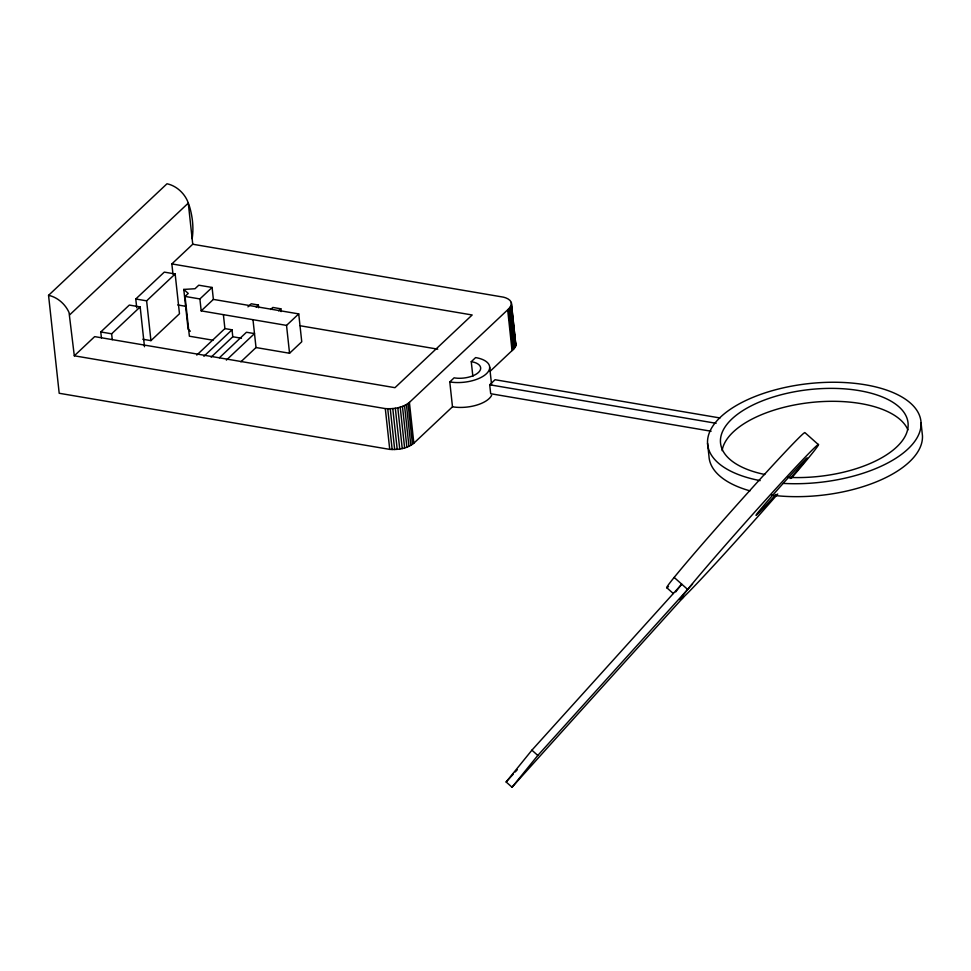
<?xml version="1.0" encoding="UTF-8"?>
<svg xmlns="http://www.w3.org/2000/svg" width="971" height="971" viewBox="0 0 971 971"><rect width="100%" height="100%" fill="white"/><g stroke="black" fill="none" stroke-linecap="round" stroke-linejoin="round"><path stroke-width="1.46" d="M490.282 371.153L513.55 349.184L515.892 345.615L511.462 304.821C512.203 300.367 507.141 298.048 503.573 297.175L192.744 244.231L171.843 263.918L172.959 274.113M515.892 345.615L511.341 302.454M192.149 238.757A82.632 62.435 46.7 0 0 189.563 206.653L187.488 200.973A23.959 18.097 46.7 0 0 166.988 183.774L48.55 295.342A23.959 18.097 46.7 0 1 69.05 312.553L74.306 355.799L385.305 408.597C393.631 409.143 402.783 407.869 409.41 402.407L509.192 308.402L511.462 304.821M683.596 597.056C626.344 660.438 569.006 723.613 512.033 787.226L506.134 781.971L531.902 750.17L681.751 584.178A103.885 2.682 -48.3 0 0 675.755 591.885M512.033 787.226L537.8 755.438L692.59 583.984M506.134 781.971L513.246 774.178M515.273 771.945L517.3 769.724M69.839 314.701L188.277 203.121L192.744 244.231M74.306 355.799L94.66 336.621L394.966 387.684L472.161 314.98L171.843 263.918M101.421 337.859L100.778 331.961L129.313 305.076L140.164 306.921L144.485 346.72M136.729 307.843L135.77 298.995L164.305 272.111L175.156 273.968L179.477 313.754L150.942 340.627L142.81 339.243M112.272 339.704L111.629 333.806L140.164 306.921M150.942 340.627L146.621 300.84L175.156 273.968M213.074 340.238L189.381 336.209L185.048 296.422L188.24 293.424L183.786 289.419L195.001 288.739L198.764 285.195L212.091 287.452L213.377 299.396L201.191 310.878L286.53 325.394L298.728 313.9L213.377 299.396M201.191 310.878L199.892 298.947L212.091 287.452M196.773 355.083L224.896 328.586L223.391 314.653M247.969 306.848L251.234 303.777L258.359 304.991L258.662 307.771M203.898 356.296L232.033 329.8L224.896 328.586M256.186 307.03L258.359 304.991M211.144 357.146L232.785 336.755L232.033 329.8M219.434 357.729L246.476 332.252L254.499 333.611L226.364 360.12M270.654 309.494L272.827 307.443L280.837 308.802L281.129 311.594M278.653 310.854L280.837 308.802M240.869 361.807L256.016 347.545L252.982 319.69M256.016 347.545L289.552 353.25L301.75 341.756L298.728 313.9M48.55 295.342L59.195 393.267L389.735 449.379C398.061 449.925 407.213 448.663 413.84 443.201L452.486 406.788L449.779 381.919L454.149 377.804L455.205 378.022A18.061 8.375 -6.2 0 0 477.926 372.925A18.061 8.375 -6.2 0 0 474.176 362.292L471.263 361.685L472.853 376.311M471.263 361.685L475.62 357.571A27.103 12.55 -6.2 0 1 486.386 373.774A27.103 12.55 -6.2 0 1 449.779 381.919M711.112 431.233L490.683 393.716L489.7 384.771L495.064 379.722L719.997 417.967M185.048 296.422L199.892 298.947M177.778 304.955L185.243 306.229M300.27 325.783L437.739 349.159M135.77 298.995L146.621 300.84M232.785 336.755L241.451 338.236M489.7 384.771L716.1 423.295M100.778 331.961L111.629 333.806M818.347 444.584L804.862 432.568A103.885 2.682 -48.3 0 0 726.065 517.094A103.885 2.682 -48.3 0 0 668.497 586.52M674.165 577.417L687.65 589.433M666.798 587.734L673.291 593.524M531.902 750.17L537.8 755.438M190.34 331.208L188.107 329.218L183.786 289.419M515.213 342.132L516.002 344.414M921.042 422.701L922.45 435.627A107.271 49.691 -6.2 0 1 771.484 495.125M707.556 443.274L708.964 456.2A107.271 49.691 -6.2 0 0 749.964 490.853M511.256 305.719L511.729 310.089M512.203 314.458L512.676 318.828M513.149 323.197L513.635 327.567M514.108 331.936L514.581 336.306M511.025 306.035L515.455 346.817M510.261 307.237L514.691 348.019M509.726 307.819L514.12 348.601M489.663 367.147L491.581 384.698M409.41 402.407L413.84 443.201M408.038 403.535L412.469 444.317M406.412 404.579L410.842 445.373M404.531 405.55L408.961 446.332M402.455 406.412L406.885 447.194M400.198 407.152L404.628 447.947M397.807 407.771L402.237 448.553M395.318 408.245L399.749 449.027M392.782 408.56L397.212 449.355M390.245 408.73L394.675 449.512M387.732 408.742L392.163 449.524M385.305 408.597L389.735 449.379M286.53 325.394L289.552 353.25M509.192 308.402L513.55 349.184M508.428 309.118L512.797 349.9M507.675 309.834L512.033 350.616M722.108 450.641A94.284 43.683 -6.2 0 1 810.36 402.552A94.284 43.683 -6.2 0 1 907.909 429.874M760.147 480.621A107.271 49.691 -6.2 0 1 754.54 396.702A107.271 49.691 -6.2 0 1 919.889 416.571A107.271 49.691 -6.2 0 1 783.196 483.388M764.82 474.491A94.284 43.683 -6.2 0 1 762.745 400.695A94.284 43.683 -6.2 0 1 907.132 418.635A94.284 43.683 -6.2 0 1 787.784 477.331M491.617 395.355A27.103 12.55 -6.2 0 1 452.486 406.788M777.735 493.996A103.885 2.682 -48.3 0 1 680.198 599.52A103.885 2.682 -48.3 0 1 780.684 483.412A103.885 2.682 -48.3 0 1 791.28 478.339M775.963 494.409A38.391 0.995 -48.3 0 1 759.856 510.212A38.391 0.995 -48.3 0 1 801.451 463.446A38.391 0.995 -48.3 0 1 790.091 478.533"/></g></svg>
